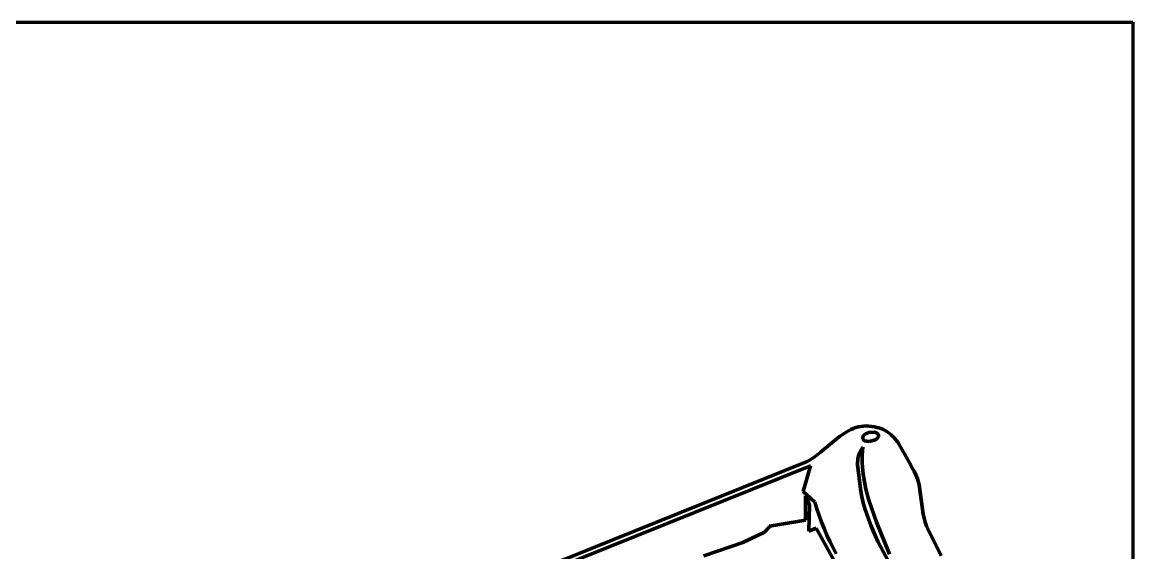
# Model space of a CAD drawing. Header units: millimetres. Extents: x 0 to 8.5, y 0 to 13.2.
# Drawn here: x 5.611 to 8.542, y 11.795 to 13.194 of the extents above; entities that cross this region are included whole.
import ezdxf

# ---------------------------------------------------------------- set-up
doc = ezdxf.new("R2010")
doc.units = ezdxf.units.MM
for name, color, linetype, lineweight in [('color#060606ff', 7, 'CONTINUOUS', 100), ('color#5c5c5cff', 7, 'CONTINUOUS', 100), ('color#ffffffff', 7, 'CONTINUOUS', 100)]:
    doc.layers.add(name, color=color, linetype=linetype, lineweight=lineweight)

msp = doc.modelspace()

# ---------------------------------------------------------------- linework, layer by layer
at = {"layer": 'color#060606ff'}
for p, q in [((7.7678, 12.1017), (7.7795, 12.11)), ((7.7795, 12.11), (7.7855, 12.1137)), ((7.7855, 12.1137), (7.7915, 12.1171)), ((7.7915, 12.1171), (7.7977, 12.1202)), ((7.7977, 12.1202), (7.804, 12.1229)), ((7.804, 12.1229), (7.8105, 12.1253)), ((7.8105, 12.1253), (7.8171, 12.1271)), ((7.8171, 12.1271), (7.8238, 12.1285)), ((7.8238, 12.1285), (7.8307, 12.1294)), ((7.8318, 12.1057), (7.8301, 12.1029)), ((7.8307, 12.1294), (7.8378, 12.1297)), ((7.8358, 12.1091), (7.8318, 12.1057)), ((7.8451, 12.1126), (7.8358, 12.1091)), ((7.8378, 12.1297), (7.8451, 12.1294)), ((7.8451, 12.1294), (7.8525, 12.1285)), ((7.8599, 12.1129), (7.8451, 12.1126)), ((7.8525, 12.1285), (7.8602, 12.127)), ((7.867, 12.1104), (7.8599, 12.1129)), ((7.8602, 12.127), (7.8659, 12.1259)), ((7.8659, 12.1259), (7.8714, 12.1245)), ((7.8698, 12.1085), (7.867, 12.1104)), ((7.8705, 12.1049), (7.8698, 12.1085)), ((7.8714, 12.1245), (7.8766, 12.1228)), ((7.8766, 12.1228), (7.8816, 12.1208)), ((7.8816, 12.1208), (7.8864, 12.1184)), ((7.8864, 12.1184), (7.891, 12.1158)), ((7.891, 12.1158), (7.8953, 12.1129)), ((7.8953, 12.1129), (7.9036, 12.1065)), ((7.9036, 12.1065), (7.9111, 12.0991)), ((7.717, 12.0595), (7.7678, 12.1017)), ((7.8301, 12.1029), (7.8293, 12.0997)), ((7.8293, 12.0997), (7.8296, 12.0961)), ((7.8296, 12.0961), (7.8302, 12.0942)), ((7.8302, 12.0942), (7.8312, 12.0922)), ((7.8312, 12.0922), (7.8338, 12.0907)), ((7.8338, 12.0907), (7.8463, 12.0888)), ((7.8463, 12.0888), (7.863, 12.0933)), ((7.863, 12.0933), (7.8682, 12.0976)), ((7.8682, 12.0976), (7.8702, 12.1018)), ((7.8702, 12.1018), (7.8705, 12.1049)), ((7.9111, 12.0991), (7.9213, 12.0867)), ((7.9213, 12.0867), (7.9515, 12.0345)), ((7.6999, 12.0466), (7.717, 12.0595)), ((7.818, 12.0512), (7.8162, 12.0435)), ((7.8206, 12.0588), (7.818, 12.0512)), ((7.8243, 12.0662), (7.8206, 12.0588)), ((7.8291, 12.0733), (7.8243, 12.0662)), ((7.8276, 12.0424), (7.8278, 12.0526)), ((7.8278, 12.0526), (7.8282, 12.0629)), ((7.8282, 12.0629), (7.8291, 12.0733)), ((7.6912, 12.0243), (6.7936, 11.6643)), ((7.1698, 11.8295), (7.6821, 12.0359)), ((7.6715, 11.957), (7.6912, 12.0243)), ((7.6821, 12.0359), (7.6881, 12.0391)), ((7.6881, 12.0391), (7.6999, 12.0466)), ((7.8162, 12.0435), (7.815, 12.0274)), ((7.815, 12.0274), (7.8237, 11.9579)), ((7.8278, 12.0322), (7.8276, 12.0424)), ((7.8284, 12.0221), (7.8278, 12.0322)), ((7.8303, 12.0021), (7.8284, 12.0221)), ((7.9515, 12.0345), (7.9614, 12.0157)), ((7.8334, 11.9823), (7.8303, 12.0021)), ((7.9614, 12.0157), (7.9644, 12.0108)), ((7.9644, 12.0108), (7.9695, 12.0008)), ((7.9695, 12.0008), (7.9736, 11.9905)), ((7.9736, 11.9905), (7.9781, 11.9746)), ((7.8375, 11.9626), (7.8334, 11.9823)), ((7.8452, 11.9335), (7.8375, 11.9626)), ((7.9781, 11.9746), (7.9888, 11.8973)), ((7.7023, 11.9288), (7.6715, 11.957)), ((7.6775, 11.8809), (7.6777, 11.9419)), ((7.6777, 11.9419), (7.6778, 11.9455)), ((7.6778, 11.9455), (7.6829, 11.9366)), ((7.6829, 11.9366), (7.688, 11.9211)), ((7.8237, 11.9579), (7.8268, 11.9423)), ((7.8268, 11.9423), (7.8305, 11.9269)), ((7.8649, 11.8762), (7.8452, 11.9335)), ((7.688, 11.9211), (7.6865, 11.852)), ((7.7078, 11.9109), (7.7023, 11.9288)), ((7.7138, 11.8933), (7.7078, 11.9109)), ((7.8305, 11.9269), (7.8347, 11.9118)), ((7.8347, 11.9118), (7.8394, 11.8969)), ((7.5832, 11.8655), (7.6775, 11.8809)), ((7.7203, 11.876), (7.7138, 11.8933)), ((7.7272, 11.8588), (7.7203, 11.876)), ((7.8394, 11.8969), (7.8446, 11.8821)), ((7.8446, 11.8821), (7.8502, 11.8676)), ((7.8994, 11.7918), (7.8649, 11.8762)), ((7.9888, 11.8973), (7.9939, 11.8757)), ((7.9939, 11.8757), (7.9976, 11.8651)), ((7.5122, 11.8219), (7.57, 11.8494)), ((7.57, 11.8494), (7.5816, 11.8629)), ((7.5816, 11.8629), (7.5832, 11.8655)), ((7.6865, 11.852), (7.7064, 11.8597)), ((7.7064, 11.8597), (7.8254, 11.6448)), ((7.7346, 11.8419), (7.7272, 11.8588)), ((7.7424, 11.8252), (7.7346, 11.8419)), ((7.8502, 11.8676), (7.8562, 11.8532)), ((7.8562, 11.8532), (7.8625, 11.839)), ((7.9976, 11.8651), (7.9998, 11.86)), ((7.9998, 11.86), (8.036, 11.7872)), ((6.6576, 11.6239), (7.1698, 11.8295)), ((7.4092, 11.7871), (7.5122, 11.8219)), ((7.7505, 11.8086), (7.7424, 11.8252)), ((7.8625, 11.839), (7.8692, 11.8249)), ((7.8692, 11.8249), (7.8836, 11.7972)), ((7.759, 11.7923), (7.7505, 11.8086)), ((7.8836, 11.7972), (7.8989, 11.7699))]:
    msp.add_line(p, q, dxfattribs=at)
at = {"layer": 'color#5c5c5cff'}
for p, q in [((7.8301, 12.1029), (7.8318, 12.1057)), ((7.8318, 12.1057), (7.8358, 12.1091)), ((7.8358, 12.1091), (7.8451, 12.1126)), ((7.8451, 12.1126), (7.8599, 12.1129)), ((7.8599, 12.1129), (7.867, 12.1104)), ((7.867, 12.1104), (7.8698, 12.1085)), ((7.8698, 12.1085), (7.8705, 12.1049)), ((7.8293, 12.0997), (7.8301, 12.1029)), ((7.8296, 12.0961), (7.8293, 12.0997)), ((7.8302, 12.0942), (7.8296, 12.0961)), ((7.8312, 12.0922), (7.8302, 12.0942)), ((7.8338, 12.0907), (7.8312, 12.0922)), ((7.8463, 12.0888), (7.8338, 12.0907)), ((7.863, 12.0933), (7.8463, 12.0888)), ((7.8682, 12.0976), (7.863, 12.0933)), ((7.8702, 12.1018), (7.8682, 12.0976)), ((7.8705, 12.1049), (7.8702, 12.1018))]:
    msp.add_line(p, q, dxfattribs=at)
at = {"layer": 'color#ffffffff'}
for p, q in [((0, 13.1944), (8.5417, 13.1944)), ((8.5417, 13.1944), (8.5417, 0)), ((7.7795, 12.11), (7.7678, 12.1017)), ((7.7855, 12.1137), (7.7795, 12.11)), ((7.7915, 12.1171), (7.7855, 12.1137)), ((7.7977, 12.1202), (7.7915, 12.1171)), ((7.804, 12.1229), (7.7977, 12.1202)), ((7.8105, 12.1253), (7.804, 12.1229)), ((7.8171, 12.1271), (7.8105, 12.1253)), ((7.8238, 12.1285), (7.8171, 12.1271)), ((7.8307, 12.1294), (7.8238, 12.1285)), ((7.8378, 12.1297), (7.8307, 12.1294)), ((7.8451, 12.1294), (7.8378, 12.1297)), ((7.8525, 12.1285), (7.8451, 12.1294)), ((7.8602, 12.127), (7.8525, 12.1285)), ((7.8659, 12.1259), (7.8602, 12.127)), ((7.8714, 12.1245), (7.8659, 12.1259)), ((7.8766, 12.1228), (7.8714, 12.1245)), ((7.8816, 12.1208), (7.8766, 12.1228)), ((7.8864, 12.1184), (7.8816, 12.1208)), ((7.891, 12.1158), (7.8864, 12.1184)), ((7.8953, 12.1129), (7.891, 12.1158)), ((7.9036, 12.1065), (7.8953, 12.1129)), ((7.9111, 12.0991), (7.9036, 12.1065)), ((7.7678, 12.1017), (7.717, 12.0595)), ((7.9213, 12.0867), (7.9111, 12.0991)), ((7.9515, 12.0345), (7.9213, 12.0867)), ((7.717, 12.0595), (7.6999, 12.0466)), ((7.8162, 12.0435), (7.818, 12.0512)), ((7.818, 12.0512), (7.8206, 12.0588)), ((7.8206, 12.0588), (7.8243, 12.0662)), ((7.8243, 12.0662), (7.8291, 12.0733)), ((7.8278, 12.0526), (7.8276, 12.0424)), ((7.8282, 12.0629), (7.8278, 12.0526)), ((7.8291, 12.0733), (7.8282, 12.0629)), ((6.7936, 11.6643), (7.6912, 12.0243)), ((7.6821, 12.0359), (7.1698, 11.8295)), ((7.6912, 12.0243), (7.6715, 11.957)), ((7.6881, 12.0391), (7.6821, 12.0359)), ((7.6999, 12.0466), (7.6881, 12.0391)), ((7.815, 12.0274), (7.8162, 12.0435)), ((7.8237, 11.9579), (7.815, 12.0274)), ((7.8276, 12.0424), (7.8278, 12.0322)), ((7.8278, 12.0322), (7.8284, 12.0221)), ((7.8284, 12.0221), (7.8303, 12.0021)), ((7.9614, 12.0157), (7.9515, 12.0345)), ((7.8303, 12.0021), (7.8334, 11.9823)), ((7.9644, 12.0108), (7.9614, 12.0157)), ((7.9695, 12.0008), (7.9644, 12.0108)), ((7.9736, 11.9905), (7.9695, 12.0008)), ((7.9781, 11.9746), (7.9736, 11.9905)), ((7.8334, 11.9823), (7.8375, 11.9626)), ((7.8375, 11.9626), (7.8452, 11.9335)), ((7.9888, 11.8973), (7.9781, 11.9746)), ((7.6715, 11.957), (7.7023, 11.9288)), ((7.6777, 11.9419), (7.6775, 11.8809)), ((7.6778, 11.9455), (7.6777, 11.9419)), ((7.6829, 11.9366), (7.6778, 11.9455)), ((7.688, 11.9211), (7.6829, 11.9366)), ((7.8268, 11.9423), (7.8237, 11.9579)), ((7.8305, 11.9269), (7.8268, 11.9423)), ((7.8452, 11.9335), (7.8649, 11.8762)), ((7.6865, 11.852), (7.688, 11.9211)), ((7.7023, 11.9288), (7.7078, 11.9109)), ((7.7078, 11.9109), (7.7138, 11.8933)), ((7.8347, 11.9118), (7.8305, 11.9269)), ((7.8394, 11.8969), (7.8347, 11.9118)), ((7.6775, 11.8809), (7.5832, 11.8655)), ((7.7138, 11.8933), (7.7203, 11.876)), ((7.7203, 11.876), (7.7272, 11.8588)), ((7.8446, 11.8821), (7.8394, 11.8969)), ((7.8502, 11.8676), (7.8446, 11.8821)), ((7.8649, 11.8762), (7.8994, 11.7918)), ((7.9939, 11.8757), (7.9888, 11.8973)), ((7.9976, 11.8651), (7.9939, 11.8757)), ((7.57, 11.8494), (7.5122, 11.8219)), ((7.5816, 11.8629), (7.57, 11.8494)), ((7.5832, 11.8655), (7.5816, 11.8629)), ((7.7064, 11.8597), (7.6865, 11.852)), ((7.8254, 11.6448), (7.7064, 11.8597)), ((7.7272, 11.8588), (7.7346, 11.8419)), ((7.7346, 11.8419), (7.7424, 11.8252)), ((7.8562, 11.8532), (7.8502, 11.8676)), ((7.8625, 11.839), (7.8562, 11.8532)), ((7.9998, 11.86), (7.9976, 11.8651)), ((8.036, 11.7872), (7.9998, 11.86)), ((7.1698, 11.8295), (6.6576, 11.6239)), ((7.5122, 11.8219), (7.4092, 11.7871)), ((7.7424, 11.8252), (7.7505, 11.8086)), ((7.8692, 11.8249), (7.8625, 11.839)), ((7.8836, 11.7972), (7.8692, 11.8249)), ((7.7505, 11.8086), (7.759, 11.7923)), ((7.8989, 11.7699), (7.8836, 11.7972))]:
    msp.add_line(p, q, dxfattribs=at)

doc.saveas('drawing.dxf')
